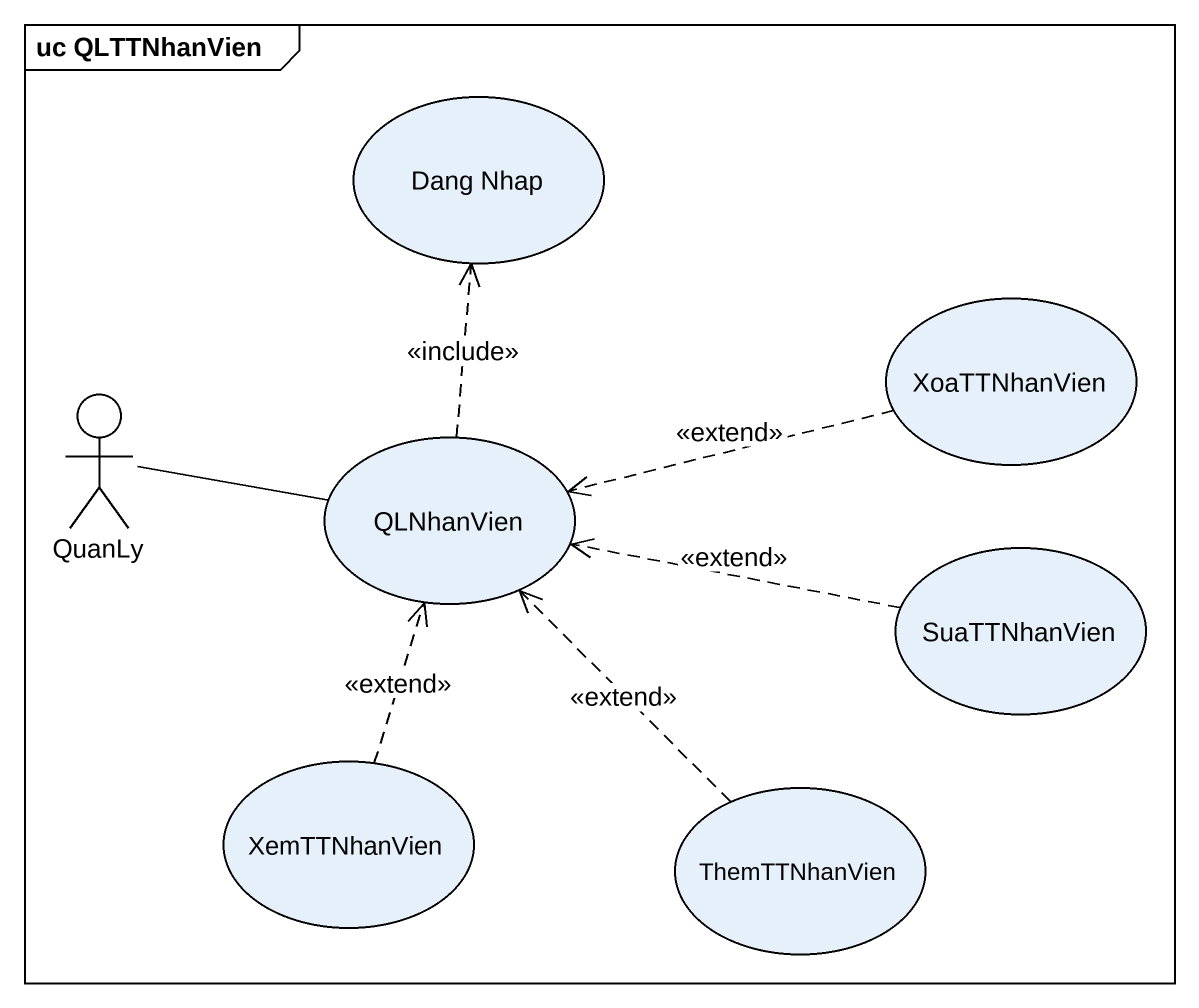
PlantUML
@startuml
mainframe uc QLTTNhanVien
usecase "Dang Nhap" as Dang_Nhap
usecase XoaTTNhanVien
actor QuanLy
usecase QLNhanVien
usecase SuaTTNhanVien
usecase XemTTNhanVien
usecase ThemTTNhanVien
XoaTTNhanVien .left.> QLNhanVien : <<extend>>
QuanLy -right- QLNhanVien
QLNhanVien .up.> Dang_Nhap : <<include>>
SuaTTNhanVien .left.> QLNhanVien : <<extend>>
XemTTNhanVien .up.> QLNhanVien : <<extend>>
ThemTTNhanVien .up.> QLNhanVien : <<extend>>
@enduml
